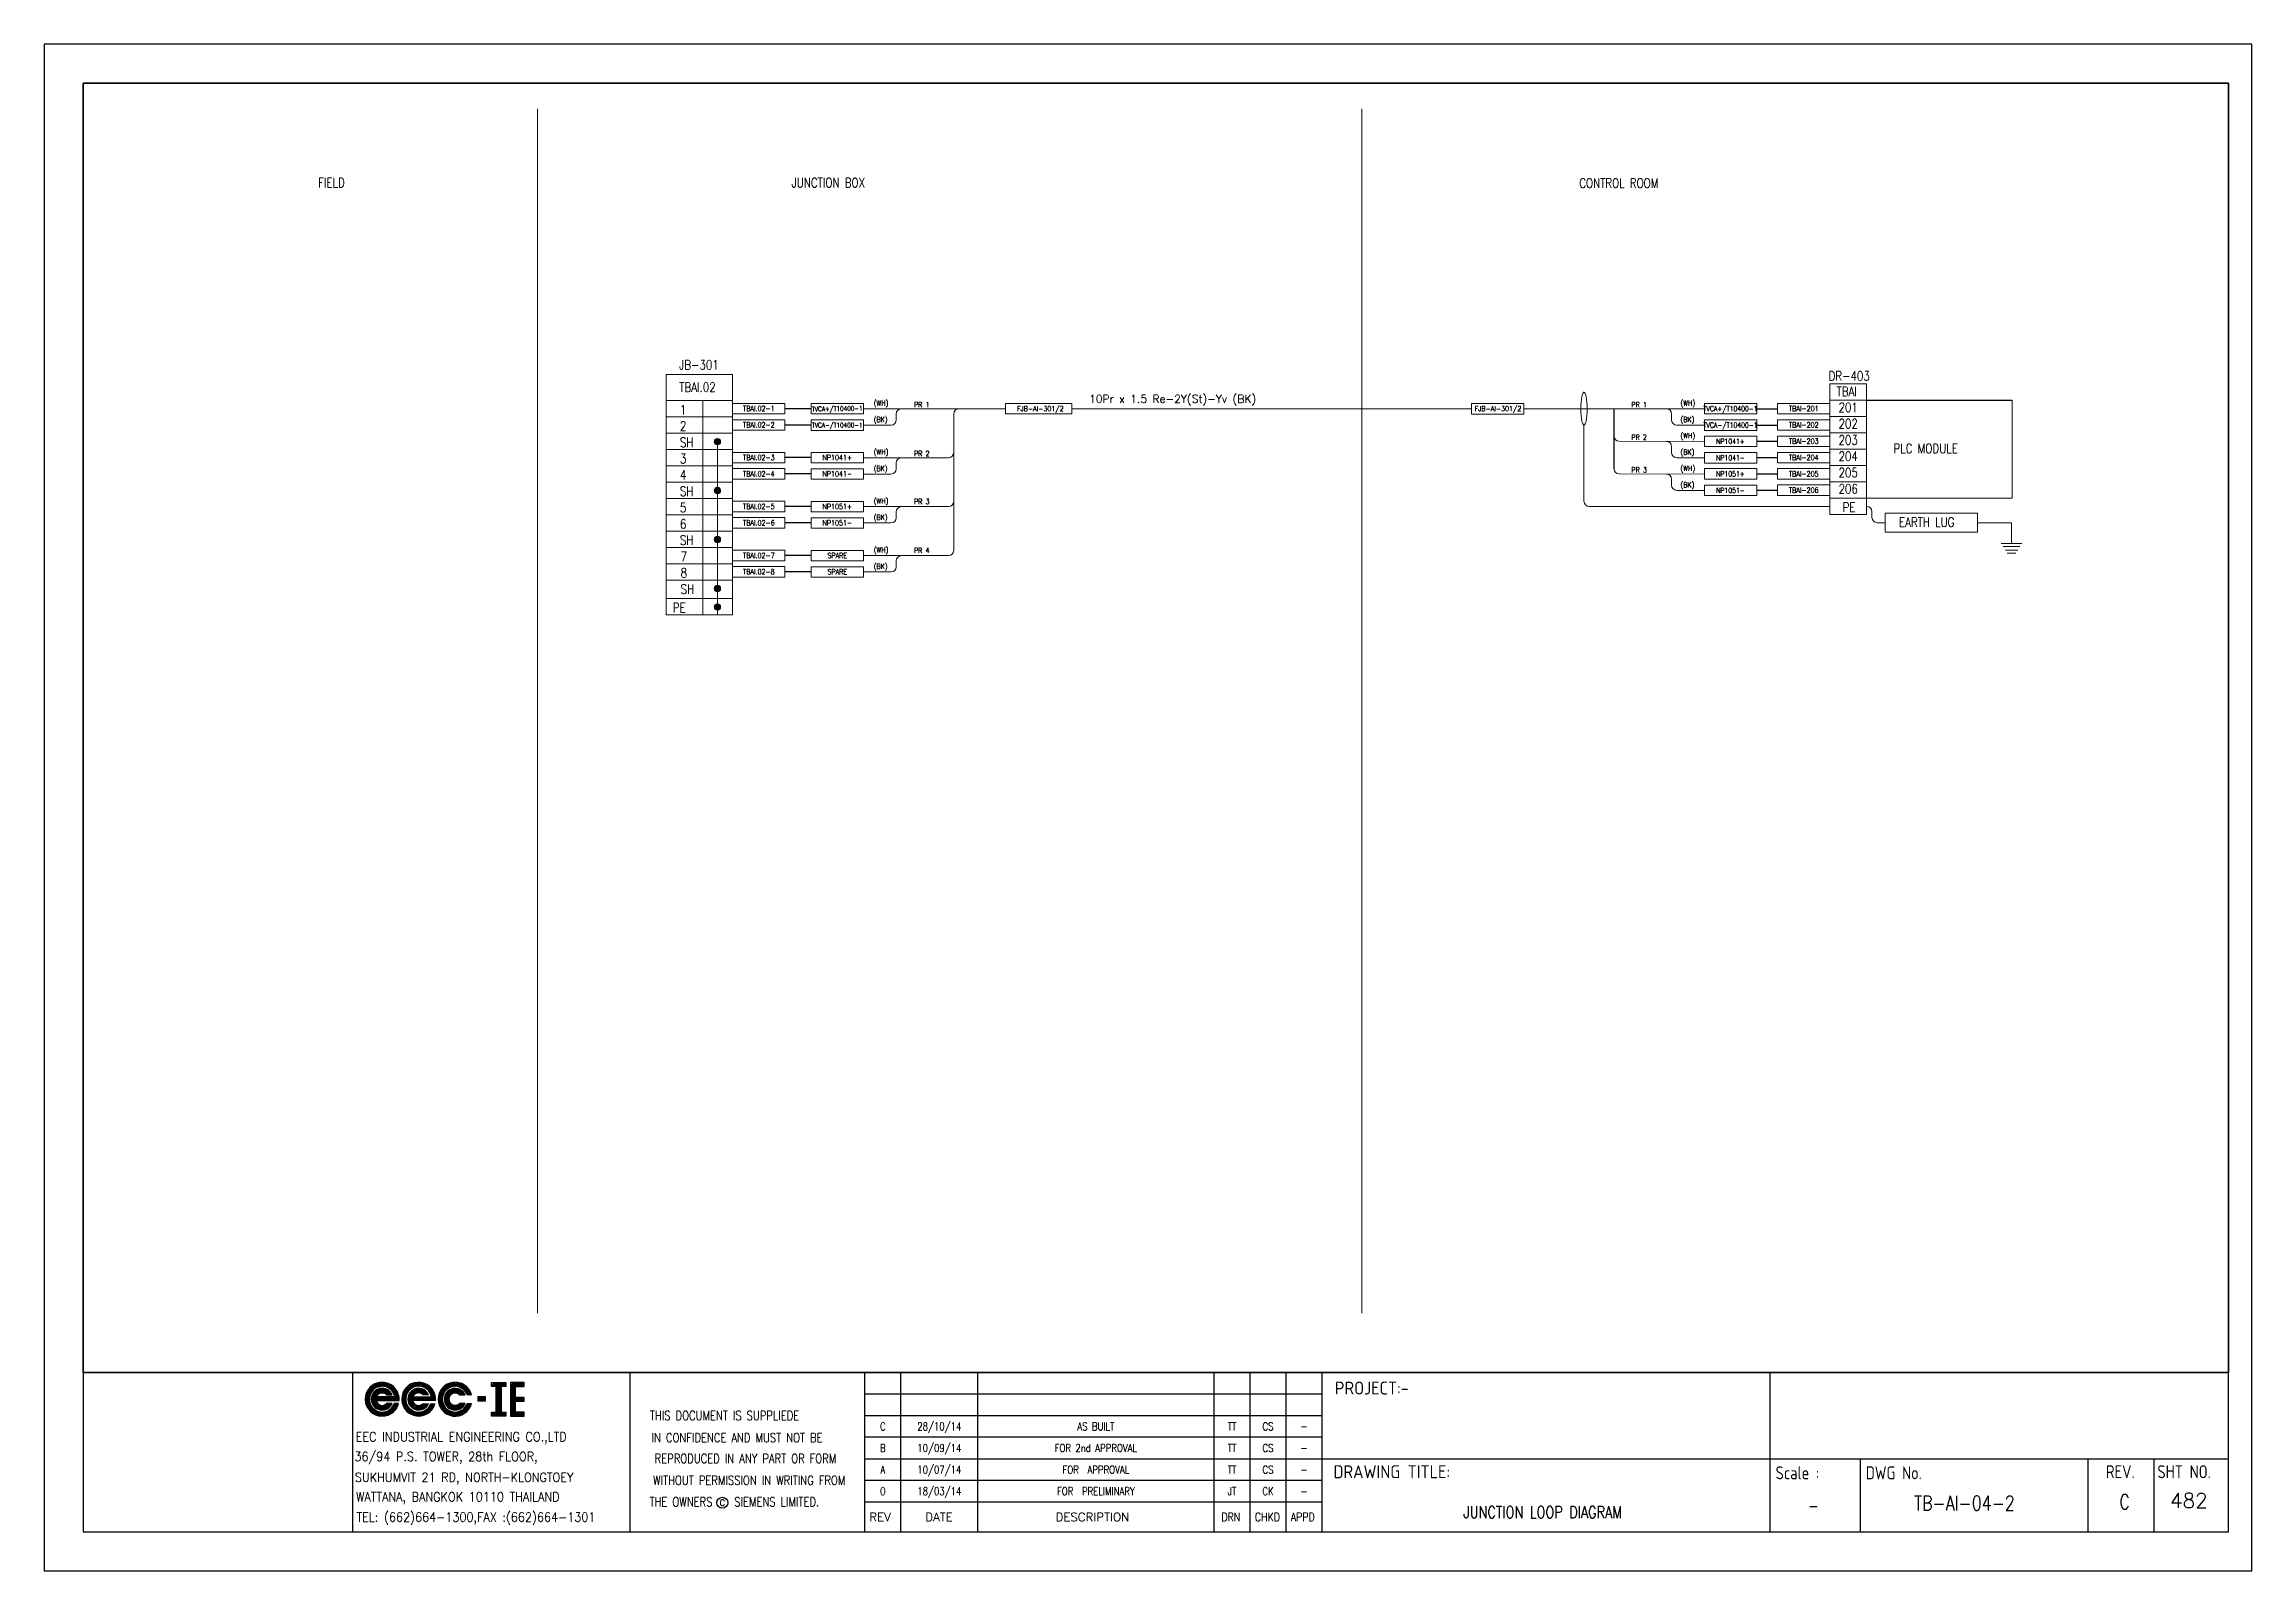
# Model space of a CAD drawing. Header units: millimetres. Extents: x -14942 to 24072, y -50285 to 2207.
# Drawn here: x 509.4 to 932.4, y -7788.1 to -7495.6 of the extents above; entities that cross this region are included whole.
import ezdxf
from ezdxf.enums import TextEntityAlignment as Align

# ---------------------------------------------------------------- set-up
doc = ezdxf.new("R2010")
doc.units = ezdxf.units.MM
doc.header["$MEASUREMENT"] = 0
doc.layers.get('0').update_dxf_attribs({"linetype": 'CONTINUOUS'})
for name, color, linetype in [('52049_PAPER A4$0$Frame_A1', 253, 'CONTINUOUS'), ('BEAM', 3, 'CONTINUOUS'), ('INSTRUMENT', 1, 'CONTINUOUS'), ('TEXT', 2, 'CONTINUOUS')]:
    doc.layers.add(name, color=color, linetype=linetype)
doc.styles.add('52049_PAPER A4$0$ISO Proportional', font='isocp.shx')
doc.styles.add('52049_PAPER A4$0$ROMANS', font='isocp.shx')
doc.styles.add('52049_PAPER A4$0$Romans-title', font='romans.shx')
doc.styles.add('ROMANS', font='romans')

# ---------------------------------------------------------------- blocks, each defined once
blk = doc.blocks.new('52049_PAPER A4$0$eec-ie')
at = {"layer": '52049_PAPER A4$0$Frame_A1', "color": 0, "lineweight": -3}
for p, q in [((0, 0), (0.87, 0.87)), ((0, -0.08), (0.3, 0.22)), ((0, -0.16), (0.26, 0.1)), ((0, -0.23), (0.24, 0)), ((0.01, 0.09), (0.78, 0.86)), ((0.04, 0.2), (0.68, 0.83)), ((0.09, 0.32), (0.55, 0.78)), ((0.26, 0.57), (0.3, 0.62)), ((0.34, -0.12), (1, 0.53)), ((0.35, -0.04), (0.92, 0.53)), ((0.35, -0.19), (1.07, 0.52)), ((0.36, 0.05), (0.82, 0.51)), ((0.37, -0.26), (0.66, 0.04)), ((0.39, -0.32), (0.74, 0.04)), ((0.4, 0.17), (0.7, 0.47)), ((0.41, -0.37), (0.82, 0.04)), ((1.69, 0.04), (0.64, 0.04)), ((0.65, 0.57), (0.96, 0.88)), ((0.68, -0.17), (0.9, 0.04)), ((0.76, -0.17), (0.98, 0.04)), ((0.77, 0.62), (1.03, 0.88)), ((0.84, -0.17), (1.05, 0.04)), ((0.87, 0.64), (1.1, 0.87)), ((0.87, 0.25), (1.13, 0.51)), ((0.92, -0.17), (1.13, 0.04)), ((0.95, 0.64), (1.17, 0.86)), ((0.96, 0.26), (1.19, 0.49)), ((1, -0.17), (1.21, 0.04)), ((1.03, 0.64), (1.23, 0.84)), ((1.03, 0.25), (1.24, 0.46)), ((1.07, -0.17), (1.29, 0.04)), ((1.09, 0.24), (1.29, 0.44)), ((1.1, 0.63), (1.29, 0.82)), ((1.15, 0.21), (1.34, 0.4)), ((1.15, -0.17), (1.37, 0.04)), ((1.16, 0.62), (1.35, 0.8)), ((1.19, 0.18), (1.38, 0.37)), ((1.22, 0.6), (1.4, 0.78)), ((1.22, 0.15), (1.54, 0.15)), ((1.23, -0.17), (1.44, 0.04)), ((1.25, 0.15), (1.42, 0.33)), ((1.28, 0.57), (1.45, 0.75)), ((1.31, -0.17), (1.52, 0.04)), ((1.32, 0.15), (1.46, 0.29)), ((1.33, 0.55), (1.5, 0.72)), ((1.38, 0.52), (1.54, 0.69)), ((1.39, -0.17), (1.6, 0.04)), ((1.4, 0.15), (1.49, 0.24)), ((1.42, 0.49), (1.59, 0.65)), ((1.46, 0.45), (1.63, 0.62)), ((1.46, -0.17), (1.68, 0.04)), ((1.48, 0.15), (1.52, 0.19)), ((1.5, 0.41), (1.67, 0.58)), ((1.54, 0.37), (1.71, 0.54)), ((1.54, -0.17), (1.9, 0.18)), ((1.57, 0.33), (1.74, 0.49)), ((1.6, 0.28), (1.77, 0.45)), ((1.62, -0.17), (1.91, 0.12)), ((1.63, 0.23), (1.8, 0.4)), ((1.65, 0.17), (1.83, 0.35)), ((1.67, 0.11), (1.86, 0.3)), ((1.69, 0.05), (1.88, 0.24)), ((1.7, -0.17), (1.93, 0.06)), ((2.09, -0.09), (2.37, 0.19)), ((2.1, -0.01), (2.51, 0.41)), ((2.1, -0.17), (2.34, 0.08)), ((2.11, 0.08), (2.88, 0.86)), ((2.13, 0.18), (2.78, 0.83)), ((2.18, 0.31), (2.65, 0.78)), ((2.31, 0.52), (2.45, 0.65)), ((2.44, -0.05), (3.02, 0.52)), ((2.44, -0.13), (3.1, 0.52)), ((2.45, -0.2), (2.78, 0.13)), ((2.46, 0.04), (2.93, 0.51)), ((2.46, -0.26), (2.76, 0.04)), ((2.48, -0.32), (2.84, 0.04)), ((2.49, 0.15), (2.81, 0.47)), ((2.56, 0.45), (2.97, 0.87)), ((2.72, -0.17), (2.92, 0.04)), ((2.73, 0.04), (3.79, 0.04)), ((2.77, 0.59), (3.06, 0.87)), ((2.79, -0.17), (3, 0.04)), ((2.84, 0.19), (3.17, 0.51)), ((2.87, -0.17), (3.08, 0.04)), ((2.89, 0.63), (3.13, 0.87)), ((2.95, -0.17), (3.15, 0.04)), ((2.98, 0.64), (3.2, 0.86)), ((2.98, 0.26), (3.23, 0.5)), ((3.03, -0.17), (3.23, 0.04)), ((3.06, 0.65), (3.27, 0.85)), ((3.07, 0.26), (3.29, 0.48)), ((3.11, -0.17), (3.31, 0.04)), ((3.14, 0.64), (3.33, 0.83)), ((3.14, 0.25), (3.34, 0.46)), ((3.18, -0.17), (3.39, 0.04)), ((3.2, 0.24), (3.39, 0.43)), ((3.21, 0.63), (3.39, 0.81)), ((3.25, 0.21), (3.44, 0.4)), ((3.26, -0.17), (3.47, 0.04)), ((3.27, 0.62), (3.44, 0.79)), ((3.29, 0.18), (3.48, 0.36)), ((3.62, 0.16), (3.31, 0.16)), ((3.33, 0.6), (3.5, 0.77)), ((3.34, -0.17), (3.54, 0.04)), ((3.36, 0.16), (3.52, 0.32)), ((3.38, 0.57), (3.55, 0.74)), ((3.42, -0.17), (3.62, 0.04)), ((3.43, 0.55), (3.59, 0.71)), ((3.43, 0.16), (3.55, 0.28)), ((3.48, 0.52), (3.64, 0.68)), ((3.5, -0.17), (3.7, 0.04)), ((3.51, 0.16), (3.58, 0.23)), ((3.52, 0.48), (3.68, 0.64)), ((3.57, 0.45), (3.72, 0.61)), ((3.57, -0.17), (3.78, 0.04)), ((3.59, 0.16), (3.61, 0.18)), ((3.6, 0.41), (3.76, 0.57)), ((3.64, 0.37), (3.8, 0.53)), ((3.65, -0.17), (3.99, 0.17)), ((3.67, 0.32), (3.83, 0.48)), ((3.7, 0.27), (3.87, 0.44)), ((3.73, 0.22), (3.9, 0.39)), ((3.73, -0.17), (4, 0.11)), ((3.75, 0.17), (3.92, 0.34)), ((3.77, 0.11), (3.95, 0.28)), ((3.79, 0.05), (3.97, 0.23)), ((3.81, -0.17), (4.02, 0.04)), ((4.18, -0.03), (4.57, 0.36)), ((4.18, -0.11), (4.47, 0.18)), ((4.18, -0.18), (4.43, 0.07)), ((4.19, 0.06), (5, 0.86)), ((4.21, 0.16), (4.9, 0.84)), ((4.25, 0.28), (4.78, 0.8)), ((4.34, 0.45), (4.61, 0.71)), ((4.53, -0.15), (5.2, 0.53)), ((4.53, -0.07), (5.13, 0.53)), ((4.54, 0.02), (5.04, 0.52)), ((4.54, -0.22), (4.86, 0.1)), ((4.57, 0.12), (4.93, 0.49)), ((4.69, 0.48), (5.08, 0.87)), ((4.69, 0.32), (4.73, 0.37)), ((4.88, 0.59), (5.16, 0.88)), ((4.96, 0.2), (5.27, 0.52)), ((4.99, 0.63), (5.24, 0.87)), ((5.08, 0.64), (5.31, 0.86)), ((5.09, 0.25), (5.33, 0.5)), ((5.16, 0.64), (5.37, 0.85)), ((5.17, 0.26), (5.39, 0.48)), ((5.24, 0.64), (5.43, 0.83)), ((5.24, 0.25), (5.44, 0.46)), ((5.3, 0.63), (5.49, 0.82)), ((5.3, 0.23), (5.49, 0.43)), ((5.35, 0.2), (5.54, 0.39)), ((5.37, 0.61), (5.55, 0.79)), ((5.39, 0.17), (5.58, 0.36)), ((5.4, 0.15), (5.72, 0.15)), ((5.42, 0.59), (5.6, 0.77)), ((5.46, 0.15), (5.62, 0.32)), ((5.48, 0.57), (5.65, 0.74)), ((5.53, 0.54), (5.7, 0.71)), ((5.53, 0.15), (5.65, 0.27)), ((5.58, 0.51), (5.74, 0.68)), ((5.61, 0.15), (5.68, 0.23)), ((5.62, 0.47), (5.79, 0.64)), ((5.66, 0.44), (5.83, 0.6)), ((5.69, 0.15), (5.71, 0.18)), ((5.7, 0.4), (5.87, 0.56)), ((5.73, 0.36), (5.9, 0.52)), ((5.77, 0.31), (5.94, 0.48)), ((5.8, 0.26), (5.97, 0.43)), ((5.82, 0.21), (6, 0.38)), ((5.85, 0.15), (6.02, 0.33)), ((6.09, 0.15), (5.85, 0.15)), ((5.92, 0.15), (6.05, 0.28)), ((6, 0.15), (6.07, 0.22)), ((6.08, 0.15), (6.09, 0.16)), ((6.9, 0.04), (6.46, 0.04)), ((6.46, 0.04), (6.46, -0.18)), ((6.46, -0.01), (6.51, 0.04)), ((6.46, -0.09), (6.59, 0.04)), ((6.46, -0.17), (6.66, 0.04)), ((6.52, -0.18), (6.74, 0.04)), ((6.6, -0.18), (6.82, 0.04)), ((6.68, -0.18), (6.9, 0.04)), ((6.9, -0.18), (6.9, 0.04)), ((7.23, 0.68), (7.41, 0.86)), ((7.27, 0.64), (7.49, 0.86)), ((7.35, 0.64), (7.57, 0.86)), ((7.43, 0.64), (7.65, 0.86)), ((7.5, 0.64), (7.72, 0.86)), ((7.51, 0.57), (7.8, 0.86)), ((7.51, 0.49), (7.88, 0.86)), ((7.51, 0.41), (7.96, 0.86)), ((7.51, 0.34), (7.78, 0.61)), ((7.51, 0.26), (7.78, 0.53)), ((7.51, 0.18), (7.78, 0.45)), ((7.51, 0.1), (7.78, 0.38)), ((7.51, 0.02), (7.78, 0.3)), ((7.51, -0.05), (7.78, 0.22)), ((7.51, -0.13), (7.78, 0.14)), ((7.51, -0.21), (7.78, 0.07)), ((7.82, 0.64), (8.04, 0.86)), ((7.89, 0.64), (8.06, 0.81)), ((7.97, 0.64), (8.06, 0.73)), ((8.05, 0.64), (8.06, 0.65)), ((8.33, 0.46), (8.74, 0.86)), ((8.33, 0.54), (8.66, 0.86)), ((8.33, 0.38), (8.82, 0.86)), ((8.33, 0.69), (8.5, 0.86)), ((8.33, 0.62), (8.58, 0.86)), ((8.33, 0.3), (8.61, 0.58)), ((8.33, 0.23), (8.61, 0.5)), ((8.33, 0.15), (8.61, 0.42)), ((8.33, 0.07), (8.61, 0.35)), ((8.33, -0.01), (8.61, 0.27)), ((8.33, -0.09), (8.61, 0.19)), ((8.33, -0.16), (8.61, 0.11)), ((8.33, -0.24), (8.61, 0.03)), ((8.33, -0.4), (8.74, 0.01)), ((8.33, -0.32), (8.66, 0.01)), ((8.33, -0.48), (8.82, 0.01)), ((8.67, 0.64), (8.89, 0.86)), ((8.68, -0.21), (8.9, 0.01)), ((8.75, 0.64), (8.97, 0.86)), ((8.75, -0.21), (8.97, 0.01)), ((8.83, 0.64), (9.05, 0.86)), ((8.83, -0.21), (9.05, 0.01)), ((8.91, 0.64), (9.11, 0.84)), ((8.99, 0.64), (9.11, 0.76)), ((9.06, 0.64), (9.11, 0.69)), ((0.02, -0.3), (0.23, -0.08)), ((0.03, -0.36), (0.23, -0.16)), ((0.05, -0.42), (0.24, -0.23)), ((0.07, -0.47), (0.26, -0.29)), ((0.1, -0.53), (0.27, -0.35)), ((0.12, -0.58), (0.3, -0.4)), ((0.15, -0.63), (0.32, -0.46)), ((0.19, -0.67), (0.35, -0.5)), ((0.22, -0.72), (0.39, -0.55)), ((0.26, -0.76), (0.42, -0.59)), ((0.3, -0.8), (0.46, -0.63)), ((0.34, -0.83), (0.5, -0.67)), ((0.38, -0.87), (0.55, -0.7)), ((0.42, -0.9), (0.59, -0.73)), ((0.44, -0.42), (0.64, -0.22)), ((0.47, -0.47), (0.66, -0.27)), ((0.47, -0.93), (0.65, -0.76)), ((0.5, -0.51), (0.69, -0.32)), ((0.52, -0.96), (0.7, -0.78)), ((0.54, -0.55), (0.73, -0.36)), ((0.58, -0.59), (0.78, -0.39)), ((0.58, -0.98), (0.76, -0.8)), ((0.62, -0.17), (1.94, -0.17)), ((0.63, -0.62), (0.83, -0.42)), ((0.63, -1.01), (0.82, -0.82)), ((0.68, -0.65), (0.89, -0.44)), ((0.69, -1.03), (0.89, -0.83)), ((0.73, -0.67), (0.96, -0.45)), ((0.75, -1.04), (0.96, -0.83)), ((0.79, -0.69), (1.04, -0.44)), ((0.82, -1.05), (1.04, -0.83)), ((0.85, -0.71), (1.19, -0.37)), ((0.89, -1.06), (1.14, -0.81)), ((0.92, -0.72), (1.29, -0.34)), ((0.96, -1.07), (1.25, -0.77)), ((1, -0.72), (1.37, -0.34)), ((1.04, -1.06), (1.76, -0.34)), ((1.09, -0.71), (1.45, -0.34)), ((1.13, -1.05), (1.84, -0.34)), ((1.2, -0.67), (1.53, -0.34)), ((1.54, -0.34), (1.22, -0.34)), ((1.23, -1.03), (1.9, -0.36)), ((1.35, -0.99), (1.86, -0.48)), ((1.53, -0.88), (1.76, -0.66)), ((1.65, -0.38), (1.68, -0.34)), ((1.91, -0.34), (1.66, -0.34)), ((1.78, -0.17), (1.94, -0.01)), ((1.85, -0.17), (1.94, -0.09)), ((1.93, -0.17), (1.94, -0.17)), ((2.1, -0.24), (2.32, -0.02)), ((2.11, -0.3), (2.32, -0.1)), ((2.13, -0.36), (2.32, -0.17)), ((2.15, -0.42), (2.33, -0.24)), ((2.17, -0.48), (2.35, -0.3)), ((2.2, -0.53), (2.37, -0.36)), ((2.22, -0.58), (2.39, -0.42)), ((2.25, -0.63), (2.42, -0.47)), ((2.29, -0.68), (2.45, -0.51)), ((2.32, -0.72), (2.48, -0.56)), ((2.36, -0.76), (2.52, -0.6)), ((2.4, -0.8), (2.56, -0.64)), ((2.44, -0.84), (2.6, -0.68)), ((2.48, -0.87), (2.64, -0.71)), ((2.51, -0.38), (2.71, -0.17)), ((2.53, -0.9), (2.69, -0.74)), ((2.54, -0.43), (2.73, -0.23)), ((2.57, -0.47), (2.76, -0.28)), ((2.58, -0.93), (2.74, -0.77)), ((2.6, -0.51), (2.79, -0.33)), ((2.63, -0.96), (2.8, -0.79)), ((2.64, -0.55), (2.83, -0.37)), ((2.68, -0.98), (2.86, -0.81)), ((2.69, -0.59), (2.87, -0.4)), ((4.02, -0.17), (2.71, -0.17)), ((2.73, -0.62), (2.93, -0.43)), ((2.74, -1.01), (2.92, -0.82)), ((2.78, -0.65), (2.99, -0.44)), ((2.8, -1.02), (2.99, -0.83)), ((2.84, -0.67), (3.06, -0.45)), ((2.86, -1.04), (3.06, -0.84)), ((2.9, -0.69), (3.14, -0.44)), ((2.92, -1.05), (3.14, -0.83)), ((2.96, -0.7), (3.32, -0.35)), ((2.99, -1.06), (3.24, -0.81)), ((3.03, -0.71), (3.39, -0.35)), ((3.07, -1.06), (3.36, -0.77)), ((3.11, -0.71), (3.47, -0.35)), ((3.15, -1.06), (3.86, -0.35)), ((3.2, -0.7), (3.55, -0.35)), ((3.24, -1.04), (3.94, -0.35)), ((3.31, -0.35), (3.62, -0.35)), ((3.32, -0.65), (3.62, -0.36)), ((3.35, -1.02), (3.98, -0.38)), ((3.48, -0.97), (3.93, -0.51)), ((3.74, -0.39), (3.78, -0.35)), ((3.76, -0.35), (3.99, -0.35)), ((3.89, -0.17), (4.02, -0.03)), ((3.96, -0.17), (4.03, -0.11)), ((4.19, -0.25), (4.42, -0.03)), ((4.21, -0.32), (4.41, -0.11)), ((4.22, -0.38), (4.42, -0.18)), ((4.24, -0.44), (4.43, -0.25)), ((4.26, -0.49), (4.45, -0.31)), ((4.29, -0.54), (4.47, -0.37)), ((4.32, -0.59), (4.49, -0.42)), ((4.35, -0.64), (4.52, -0.47)), ((4.38, -0.69), (4.55, -0.52)), ((4.42, -0.73), (4.58, -0.56)), ((4.45, -0.77), (4.62, -0.6)), ((4.49, -0.81), (4.66, -0.64)), ((4.53, -0.84), (4.7, -0.68)), ((4.56, -0.28), (4.8, -0.03)), ((4.58, -0.33), (4.8, -0.11)), ((4.58, -0.88), (4.75, -0.71)), ((4.6, -0.39), (4.81, -0.18)), ((4.62, -0.91), (4.8, -0.74)), ((4.63, -0.44), (4.83, -0.24)), ((4.66, -0.48), (4.86, -0.29)), ((4.67, -0.94), (4.85, -0.77)), ((4.7, -0.52), (4.89, -0.33)), ((4.72, -0.97), (4.9, -0.79)), ((4.74, -0.56), (4.93, -0.37)), ((4.78, -0.6), (4.98, -0.4)), ((4.78, -0.99), (4.96, -0.81)), ((4.83, -0.63), (5.03, -0.43)), ((4.83, -1.01), (5.03, -0.82)), ((4.88, -0.66), (5.09, -0.44)), ((4.89, -1.03), (5.1, -0.83)), ((4.93, -0.68), (5.17, -0.45)), ((4.96, -1.05), (5.17, -0.83)), ((4.99, -0.7), (5.26, -0.43)), ((5.02, -1.06), (5.26, -0.82)), ((5.06, -0.71), (5.43, -0.34)), ((5.09, -1.06), (5.36, -0.8)), ((5.13, -0.72), (5.5, -0.34)), ((5.17, -1.07), (5.49, -0.75)), ((5.21, -0.71), (5.58, -0.34)), ((5.25, -1.06), (5.97, -0.34)), ((5.3, -0.7), (5.66, -0.34)), ((5.35, -1.05), (6.05, -0.34)), ((5.72, -0.34), (5.4, -0.34)), ((5.43, -0.65), (5.71, -0.37)), ((5.45, -1.02), (6.07, -0.4)), ((5.58, -0.96), (6.02, -0.53)), ((5.81, -0.43), (5.89, -0.34)), ((5.85, -0.34), (6.09, -0.34)), ((6.46, -0.18), (6.9, -0.18)), ((6.75, -0.18), (6.9, -0.04)), ((6.83, -0.18), (6.9, -0.12)), ((7.23, -0.95), (7.34, -0.84)), ((7.23, -0.88), (7.26, -0.84)), ((7.23, -1.03), (7.42, -0.84)), ((7.28, -1.07), (7.5, -0.84)), ((7.35, -1.07), (7.78, -0.64)), ((7.43, -1.07), (7.78, -0.71)), ((7.51, -0.29), (7.78, -0.01)), ((7.51, -0.37), (7.78, -0.09)), ((7.51, -0.44), (7.78, -0.17)), ((7.51, -0.52), (7.78, -0.25)), ((7.51, -0.6), (7.78, -0.32)), ((7.51, -0.68), (7.78, -0.4)), ((7.51, -0.76), (7.78, -0.48)), ((7.51, -0.83), (7.78, -0.56)), ((7.51, -1.07), (7.78, -0.79)), ((7.59, -1.07), (7.81, -0.84)), ((7.67, -1.07), (7.89, -0.84)), ((7.74, -1.07), (7.96, -0.84)), ((7.82, -1.07), (8.04, -0.84)), ((7.9, -1.07), (8.06, -0.91)), ((7.98, -1.07), (8.06, -0.98)), ((8.06, -1.07), (8.06, -1.06)), ((8.33, -0.55), (8.61, -0.28)), ((8.33, -0.63), (8.61, -0.36)), ((8.33, -0.71), (8.61, -0.43)), ((8.33, -0.79), (8.61, -0.51)), ((8.33, -0.86), (8.61, -0.59)), ((8.33, -0.94), (8.61, -0.67)), ((8.33, -1.02), (8.61, -0.75)), ((8.37, -1.07), (8.61, -0.82)), ((8.45, -1.07), (8.67, -0.84)), ((8.52, -1.07), (8.74, -0.84)), ((8.6, -1.07), (8.82, -0.84)), ((8.68, -1.07), (8.9, -0.84)), ((8.76, -1.07), (8.98, -0.84)), ((8.84, -1.07), (9.06, -0.84)), ((8.91, -0.21), (9.11, -0.02)), ((8.91, -1.07), (9.11, -0.87)), ((8.99, -0.21), (9.11, -0.09)), ((8.99, -1.07), (9.11, -0.95)), ((9.07, -0.21), (9.11, -0.17)), ((9.07, -1.07), (9.11, -1.03))]:
    blk.add_line(p, q, dxfattribs=at)
for points in [[(7.23, 0.86), (8.06, 0.86), (8.06, 0.64), (7.78, 0.64), (7.78, -0.84), (8.06, -0.84), (8.06, -1.07), (7.23, -1.07), (7.23, -0.84), (7.51, -0.84), (7.51, 0.64), (7.23, 0.64)], [(8.61, 0.01), (8.61, 0.64), (9.11, 0.64), (9.11, 0.86), (8.33, 0.86), (8.33, -1.07), (9.11, -1.07), (9.11, -0.84), (8.61, -0.84), (8.61, -0.21), (9.11, -0.21), (9.11, 0.01)]]:
    blk.add_lwpolyline(points, close=True, dxfattribs=at)
for centre, radius, start, end in [((0.97, -0.09), 0.972, 355.3439, 345.1466), ((0.97, -0.09), 0.737, 10.5243, 340.256), ((0.97, -0.09), 0.623, 23.5697, 336.4303), ((0.97, -0.09), 0.354, 44.7876, 157.6107), ((3.06, -0.09), 0.967, 355.6074, 344.7747), ((3.06, -0.09), 0.742, 10.0766, 339.9937), ((3.06, -0.09), 0.618, 24.2545, 335.7455), ((3.06, -0.09), 0.358, 45.1096, 158.7579), ((5.15, -0.09), 0.972, 14.8534, 345.1466), ((5.15, -0.09), 0.737, 19.744, 340.256), ((5.15, -0.09), 0.623, 23.5697, 336.4303), ((5.15, -0.09), 0.354, 44.7876, 315.2124), ((0.97, -0.09), 0.354, 192.8901, 315.2124), ((3.06, -0.09), 0.358, 191.9242, 314.8904)]:
    blk.add_arc(centre, radius, start, end, dxfattribs=at)
blk = doc.blocks.new('52049_PAPER A4$0$eec logo')
at = {"color": 7, "xscale": 2.786697286423482, "yscale": 2.786697286423482, "zscale": 2.786697286423482}
blk.add_blockref('52049_PAPER A4$0$eec-ie', (50.01, 25.95), dxfattribs=at)
blk = doc.blocks.new('FJB')
at = {"color": 3}
for p, q in [((-415.5, 38.01), (-4.5, 38.01)), ((-363.94, 38.01), (-363.94, 7.5)), ((-310.77, 38.01), (-310.77, 7.5)), ((-265.75, 7.5), (-265.75, 38.01)), ((-258.85, 7.5), (-258.85, 38.01)), ((-244.11, 7.5), (-244.11, 38.01)), ((-198.84, 7.5), (-198.84, 38.01)), ((-191.95, 7.5), (-191.95, 38.01)), ((-185.05, 7.5), (-185.05, 38.01)), ((-178.16, 38.01), (-178.16, 7.5)), ((-92.38, 38.01), (-92.38, 7.5)), ((-178.16, 21.46), (-4.5, 21.46)), ((-75.06, 21.46), (-75.06, 7.5)), ((-31.4, 21.46), (-31.4, 7.5)), ((-18.75, 21.46), (-18.75, 7.5)), ((-265.75, 13.19), (-178.16, 13.19))]:
    blk.add_line(p, q, dxfattribs=at)
at = {"color": 1}
for p, q in [((-178.16, 33.87), (-265.75, 33.87)), ((-265.75, 29.74), (-178.16, 29.74)), ((-178.16, 25.6), (-265.75, 25.6)), ((-265.75, 21.46), (-178.16, 21.46)), ((-178.16, 17.33), (-265.75, 17.33))]:
    blk.add_line(p, q, dxfattribs=at)
at = {"color": 7}
for p, q in [((-4.5, 38.01), (-96.38, 38.01)), ((-92.38, 38.01), (-92.38, 19.85))]:
    blk.add_line(p, q, dxfattribs=at)
blk.add_lwpolyline([(0, 0), (0, 292.5), (-423, 292.5), (-423, 0)], close=True, dxfattribs=at)
blk.add_lwpolyline([(-415.5, 285), (-4.5, 285), (-4.5, 38.01), (-415.5, 38.01)], close=True)
at = {"color": 3}
blk.add_lwpolyline([(-4.5, 7.5), (-4.5, 285), (-415.5, 285), (-415.5, 7.5)], close=True, dxfattribs=at)
at = {"color": 2}
blk.add_circle((-293.05, 13.05), 1.05, dxfattribs=at)
at = {"color": 3, "xscale": 1.200000000000001, "yscale": 1.200000000000001, "zscale": 1.200000000000001}
blk.add_blockref('52049_PAPER A4$0$eec logo', (-421.49, 2.05), dxfattribs=at)
at = {"color": 2, "style": '52049_PAPER A4$0$ISO Proportional'}
for s, height, p in [('PROJECT:-', 2.482, (-168.61, 35.02)), ('DRAWING TITLE:', 2.4821, (-164.78, 18.99))]:
    blk.add_text(s, height=height, dxfattribs=at).set_placement(p, align=Align.MIDDLE_CENTER)
at = {"color": 2, "style": '52049_PAPER A4$0$Romans-title', "width": 0.8}
for s, p in [('THIS DOCUMENT IS SUPPLIEDE', (-292.63, 29.75)), ('IN CONFIDENCE AND MUST NOT BE', (-290.24, 25.51)), (' REPRODUCED IN ANY PART OR FORM', (-289.1, 21.53)), (' WITHOUT PERMISSION IN WRITING FROM ', (-287.9, 17.35)), ('THE OWNERS   SIEMENS LIMITED. ', (-290.28, 13.22))]:
    blk.add_text(s, height=1.75, dxfattribs=at).set_placement(p, align=Align.MIDDLE)
at = {"color": 2, "style": '52049_PAPER A4$0$Romans-title'}
for s, height, width, p in [('EEC INDUSTRIAL ENGINEERING CO.,LTD', 1.75, 0.9, (-363.31, 24.81)), ('36/94 P.S. TOWER, 28th FLOOR,', 1.75, 0.9, (-363.55, 21.03, -1.75)), ('SUKHUMVIT 21 RD, NORTH-KLONGTOEY', 1.75, 0.9, (-363.45, 17.05, -1.75)), ('WATTANA, BANGKOK 10110 THAILAND ', 1.75, 0.9, (-363.25, 13.31, -1.75)), ('TEL: (662)664-1300,FAX :(662)664-1301', 1.75, 0.9, (-363.14, 9.42, -1.75)), ('DRN', 1.655, 0.8, (-197.44, 9.49)), ('CHKD', 1.655, 0.8, (-191.03, 9.49)), ('APPD', 1.655, 0.8, (-184.14, 9.49))]:
    blk.add_text(s, height=height, dxfattribs=dict(at, width=width)).set_placement(p)
at = {"color": 2}
for s, height, style, width, p in [('C', 1.5, '52049_PAPER A4$0$Romans-title', 0.8, (-262.3, 27.67)), ('28/10/14', 1.5, '52049_PAPER A4$0$Romans-title', 0.8, (-251.48, 27.67)), ('AS BUILT', 1.5, '52049_PAPER A4$0$Romans-title', 0.8, (-221.48, 27.67)), ('TT', 1.5, '52049_PAPER A4$0$Romans-title', 0.8, (-195.39, 27.67)), ('CS', 1.5, '52049_PAPER A4$0$Romans-title', 0.8, (-188.5, 27.67)), ('-', 1.5, '52049_PAPER A4$0$Romans-title', 0.8, (-181.6, 27.67)), ('B', 1.5, '52049_PAPER A4$0$Romans-title', 0.8, (-262.3, 23.53)), ('10/09/14', 1.5, '52049_PAPER A4$0$Romans-title', 0.8, (-251.48, 23.53)), ('FOR 2nd APPROVAL', 1.5, '52049_PAPER A4$0$Romans-title', 0.8, (-221.48, 23.53)), ('TT', 1.5, '52049_PAPER A4$0$Romans-title', 0.8, (-195.39, 23.53)), ('CS', 1.5, '52049_PAPER A4$0$Romans-title', 0.8, (-188.5, 23.53)), ('-', 1.5, '52049_PAPER A4$0$Romans-title', 0.8, (-181.6, 23.53)), ('A', 1.5, '52049_PAPER A4$0$Romans-title', 0.8, (-262.3, 19.39)), ('10/07/14', 1.5, '52049_PAPER A4$0$Romans-title', 0.8, (-251.48, 19.39)), ('FOR  APPROVAL', 1.5, '52049_PAPER A4$0$Romans-title', 0.8, (-221.48, 19.39)), ('TT', 1.5, '52049_PAPER A4$0$Romans-title', 0.8, (-195.39, 19.39)), ('CS', 1.5, '52049_PAPER A4$0$Romans-title', 0.8, (-188.5, 19.39)), ('-', 1.5, '52049_PAPER A4$0$Romans-title', 0.8, (-181.6, 19.39)), ('Scale :', 2.482, '52049_PAPER A4$0$ROMANS', 0.9, (-87.06, 18.78)), ('DWG No.', 2.482, '52049_PAPER A4$0$ROMANS', 0.9, (-68.61, 18.78)), ('REV.', 2.482, '52049_PAPER A4$0$ROMANS', 0.9, (-25.21, 18.99)), ('SHT NO.', 2.482, '52049_PAPER A4$0$ROMANS', 0.9, (-12.98, 18.99)), ('0', 1.5, '52049_PAPER A4$0$Romans-title', 0.8, (-262.3, 15.26)), ('18/03/14', 1.5, '52049_PAPER A4$0$Romans-title', 0.8, (-251.48, 15.26)), ('FOR  PRELIMINARY', 1.5, '52049_PAPER A4$0$Romans-title', 0.8, (-221.48, 15.26)), ('JT', 1.5, '52049_PAPER A4$0$Romans-title', 0.8, (-195.39, 15.26)), ('CK', 1.5, '52049_PAPER A4$0$Romans-title', 0.8, (-188.5, 15.26)), ('-', 1.5, '52049_PAPER A4$0$Romans-title', 0.8, (-181.6, 15.26)), ('C', 2.8, '52049_PAPER A4$0$Romans-title', 0.8, (-24.36, 13.21)), ('-', 2.25, '52049_PAPER A4$0$Romans-title', 0.8, (-84, 12.48))]:
    blk.add_text(s, height=height, dxfattribs=dict(at, style=style, width=width)).set_placement(p, align=Align.MIDDLE_CENTER)
at = {"color": 2, "style": '52049_PAPER A4$0$Romans-title'}
blk.add_text('C', height=1.19, dxfattribs=at).set_placement((-293.05, 13.05), align=Align.MIDDLE)
for s, height, p in [('REV', 1.655, (-264.9, 9.49)), ('DATE', 1.655, (-254.17, 9.49)), ('DESCRIPTION', 1.6548, (-229.2, 9.49))]:
    blk.add_text(s, height=height, dxfattribs=at).set_placement(p)
at = {"layer": 'TEXT', "style": 'ROMANS', "width": 0.8}
blk.add_text('JUNCTION LOOP DIAGRAM ', height=2.25, dxfattribs=at).set_placement((-135.27, 11.24), align=Align.MIDDLE_CENTER)

msp = doc.modelspace()

# ---------------------------------------------------------------- hatches: boundary and pattern name
at = {"layer": 'INSTRUMENT', "lineweight": 13}
for points in [[(639.02, -7571.77, 1), (637.8, -7571.77, 1)], [(639.02, -7581.14, 1), (637.8, -7581.14, 1)], [(639.02, -7590.52, 1), (637.8, -7590.52, 1)], [(639.02, -7599.89, 1), (637.8, -7599.89, 1)], [(639.02, -7603.44, 1), (637.8, -7603.44, 1)], [(639.02, -7603.44, 1), (637.8, -7603.44, 1)]]:
    msp.add_hatch(color=7, dxfattribs=at).paths.add_polyline_path(points)

# ---------------------------------------------------------------- linework, layer by layer
at = {"layer": 'BEAM', "color": 7, "lineweight": 13, "ltscale": 0.3}
for p, q in [((603.95, -7738.73), (603.95, -7507.98)), ((761.85, -7738.73), (761.85, -7507.98))]:
    msp.add_line(p, q, dxfattribs=at)
at = {"layer": 'INSTRUMENT', "color": 7, "lineweight": 13}
for p, q in [((851.57, -7560.72), (858.59, -7560.72)), ((851.57, -7563.85), (851.57, -7560.72)), ((858.59, -7563.85), (858.59, -7560.72)), ((628.58, -7563.91), (641.28, -7563.91)), ((628.58, -7563.91), (628.58, -7604.95)), ((641.28, -7567.03), (628.58, -7567.03)), ((635.61, -7563.91), (635.61, -7604.95)), ((641.28, -7563.91), (641.28, -7604.95)), ((666.39, -7565.47), (679, -7565.47)), ((672.66, -7567.6), (672.66, -7566.47)), ((679, -7565.47), (693.63, -7565.47)), ((683.67, -7566.47), (683.67, -7592.6)), ((706.33, -7565.45), (782.89, -7565.45)), ((827.5, -7565.47), (792.92, -7565.47)), ((827.5, -7565.47), (814.88, -7565.47)), ((821.22, -7567.6), (821.22, -7566.47)), ((851.57, -7563.85), (858.59, -7563.85)), ((851.57, -7563.85), (851.57, -7573.22)), ((858.59, -7563.85), (851.57, -7563.85)), ((858.59, -7566.97), (851.57, -7566.97)), ((858.59, -7563.85), (858.59, -7573.22)), ((628.58, -7570.16), (641.28, -7570.16)), ((641.28, -7570.16), (628.58, -7570.16)), ((666.39, -7568.6), (671.66, -7568.6)), ((804.44, -7568.63), (804.44, -7583.18)), ((827.5, -7568.6), (822.22, -7568.6)), ((851.57, -7570.1), (858.59, -7570.1)), ((851.57, -7570.1), (851.57, -7579.47)), ((858.59, -7570.1), (851.57, -7570.1)), ((858.59, -7570.1), (858.59, -7579.47)), ((641.28, -7573.28), (628.58, -7573.28)), ((638.41, -7571.77), (638.41, -7604.95)), ((666.39, -7574.85), (682.67, -7574.85)), ((672.66, -7576.97), (672.66, -7575.85)), ((827.5, -7571.72), (811.21, -7571.7)), ((821.22, -7573.85), (821.22, -7572.72)), ((827.5, -7574.85), (822.22, -7574.85)), ((858.59, -7573.22), (851.57, -7573.22)), ((628.58, -7576.41), (641.28, -7576.41)), ((641.28, -7576.41), (628.58, -7576.41)), ((641.28, -7579.53), (628.58, -7579.53)), ((666.39, -7577.97), (671.66, -7577.97)), ((827.5, -7577.97), (811.21, -7577.95)), ((821.22, -7580.1), (821.22, -7578.97)), ((851.57, -7576.35), (858.59, -7576.35)), ((851.57, -7576.35), (851.57, -7585.72)), ((858.59, -7576.35), (851.57, -7576.35)), ((858.59, -7579.47), (851.57, -7579.47)), ((858.59, -7576.35), (858.59, -7585.72)), ((641.28, -7582.66), (628.58, -7582.66)), ((628.58, -7582.66), (641.28, -7582.66)), ((666.39, -7584.22), (682.67, -7584.22)), ((851.56, -7584.18), (805.44, -7584.18)), ((827.5, -7581.1), (822.22, -7581.1)), ((851.57, -7582.6), (851.57, -7585.72)), ((858.59, -7582.6), (851.57, -7582.6)), ((858.59, -7582.6), (858.59, -7585.72)), ((641.28, -7585.78), (628.58, -7585.78)), ((666.39, -7587.35), (671.66, -7587.35)), ((672.66, -7586.35), (672.66, -7585.22)), ((858.59, -7585.72), (851.57, -7585.72)), ((859.62, -7586.3), (859.62, -7585.17)), ((860.62, -7587.3), (862.17, -7587.29)), ((862.17, -7585.48), (879.83, -7585.48)), ((862.17, -7589.11), (862.17, -7585.48)), ((879.83, -7585.48), (879.83, -7589.11)), ((879.83, -7587.29), (886.37, -7587.29)), ((886.37, -7587.29), (886.37, -7591.26)), ((628.58, -7588.91), (641.28, -7588.91)), ((641.28, -7588.91), (628.58, -7588.91)), ((641.28, -7592.03), (628.58, -7592.03)), ((879.83, -7589.11), (862.17, -7589.11)), ((884.4, -7591.26), (884.4, -7591.26)), ((884.4, -7591.26), (886.37, -7591.26)), ((884.77, -7591.87), (886.37, -7591.87)), ((885.18, -7592.53), (886.37, -7592.53)), ((886.37, -7591.26), (888.35, -7591.26)), ((886.37, -7591.26), (886.37, -7591.26)), ((886.37, -7591.87), (887.97, -7591.87)), ((886.37, -7592.53), (887.56, -7592.53)), ((641.28, -7595.16), (628.58, -7595.16)), ((628.58, -7595.16), (641.28, -7595.16)), ((666.39, -7593.6), (682.67, -7593.6)), ((666.39, -7596.72), (671.66, -7596.72)), ((672.66, -7595.72), (672.66, -7594.6)), ((885.55, -7593.14), (886.37, -7593.14)), ((886.37, -7593.14), (887.19, -7593.14)), ((641.28, -7598.28), (628.58, -7598.28)), ((641.28, -7601.82), (628.58, -7601.82)), ((628.58, -7604.95), (641.28, -7604.95)), ((641.28, -7604.95), (628.58, -7604.95))]:
    msp.add_line(p, q, dxfattribs=at)
at = {"layer": 'INSTRUMENT', "color": 7}
for p, q in [((656.35, -7565.45), (651.35, -7565.45)), ((810.21, -7576.95), (810.21, -7565.47)), ((837.53, -7565.45), (841.54, -7565.45)), ((858.59, -7563.85), (886.46, -7563.85)), ((656.35, -7568.58), (651.35, -7568.58)), ((837.53, -7568.58), (841.54, -7568.58)), ((656.35, -7574.83), (651.35, -7574.83)), ((837.53, -7571.7), (841.54, -7571.7)), ((837.53, -7574.83), (841.54, -7574.83)), ((656.35, -7577.95), (651.35, -7577.95)), ((837.53, -7577.95), (841.54, -7577.95)), ((656.35, -7584.2), (651.35, -7584.2)), ((837.53, -7581.08), (841.54, -7581.08)), ((656.35, -7587.33), (651.35, -7587.33)), ((656.35, -7593.58), (651.35, -7593.58)), ((656.35, -7596.7), (651.35, -7596.7))]:
    msp.add_line(p, q, dxfattribs=at)
at = {"layer": 'INSTRUMENT', "color": 7, "lineweight": 13}
for points in [[(516.9, -7503.11), (927.9, -7503.11), (927.9, -7750.1), (516.9, -7750.1)], [(628.58, -7563.91), (641.28, -7563.91), (641.28, -7558.91), (628.58, -7558.91)], [(641.32, -7564.44), (651.35, -7564.44), (651.35, -7566.46), (641.32, -7566.46)], [(656.35, -7564.44), (666.39, -7564.44), (666.39, -7566.46), (656.35, -7566.46)], [(693.63, -7564.44), (706.33, -7564.44), (706.33, -7566.46), (693.63, -7566.46)], [(782.89, -7564.46), (792.92, -7564.46), (792.92, -7566.48), (782.89, -7566.48)], [(827.5, -7564.44), (837.53, -7564.44), (837.53, -7566.46), (827.5, -7566.46)], [(841.54, -7564.44), (851.57, -7564.44), (851.57, -7566.46), (841.54, -7566.46)], [(641.32, -7567.57), (651.35, -7567.57), (651.35, -7569.59), (641.32, -7569.59)], [(656.35, -7567.59), (666.39, -7567.59), (666.39, -7569.61), (656.35, -7569.61)], [(827.5, -7567.59), (837.53, -7567.59), (837.53, -7569.61), (827.5, -7569.61)], [(827.5, -7570.69), (837.53, -7570.69), (837.53, -7572.71), (827.5, -7572.71)], [(841.54, -7567.57), (851.57, -7567.57), (851.57, -7569.59), (841.54, -7569.59)], [(841.54, -7570.69), (851.57, -7570.69), (851.57, -7572.71), (841.54, -7572.71)], [(641.32, -7573.82), (651.35, -7573.82), (651.35, -7575.84), (641.32, -7575.84)], [(656.35, -7573.82), (666.39, -7573.82), (666.39, -7575.84), (656.35, -7575.84)], [(827.5, -7573.84), (837.53, -7573.84), (837.53, -7575.86), (827.5, -7575.86)], [(841.54, -7573.82), (851.57, -7573.82), (851.57, -7575.84), (841.54, -7575.84)], [(641.32, -7576.94), (651.35, -7576.94), (651.35, -7578.96), (641.32, -7578.96)], [(656.35, -7576.96), (666.39, -7576.96), (666.39, -7578.98), (656.35, -7578.98)], [(827.5, -7576.94), (837.53, -7576.94), (837.53, -7578.96), (827.5, -7578.96)], [(827.5, -7580.09), (837.53, -7580.09), (837.53, -7582.11), (827.5, -7582.11)], [(841.54, -7576.94), (851.57, -7576.94), (851.57, -7578.96), (841.54, -7578.96)], [(841.54, -7580.07), (851.57, -7580.07), (851.57, -7582.09), (841.54, -7582.09)], [(641.32, -7583.19), (651.35, -7583.19), (651.35, -7585.21), (641.32, -7585.21)], [(656.35, -7583.21), (666.39, -7583.21), (666.39, -7585.23), (656.35, -7585.23)], [(641.32, -7586.32), (651.35, -7586.32), (651.35, -7588.34), (641.32, -7588.34)], [(656.35, -7586.36), (666.39, -7586.36), (666.39, -7588.37), (656.35, -7588.37)], [(641.32, -7592.57), (651.35, -7592.57), (651.35, -7594.59), (641.32, -7594.59)], [(656.35, -7592.59), (666.39, -7592.59), (666.39, -7594.61), (656.35, -7594.61)], [(641.32, -7595.69), (651.35, -7595.69), (651.35, -7597.71), (641.32, -7597.71)], [(656.35, -7595.73), (666.39, -7595.73), (666.39, -7597.75), (656.35, -7597.75)]]:
    msp.add_lwpolyline(points, close=True, dxfattribs=at)
msp.add_lwpolyline([(886.46, -7563.85), (886.46, -7582.6), (858.59, -7582.6), (858.59, -7573.22)], dxfattribs=at)
for centre in [(638.41, -7571.77), (638.41, -7581.14), (638.41, -7590.52), (638.41, -7599.89), (638.41, -7603.44), (638.41, -7603.44)]:
    msp.add_circle(centre, 0.609, dxfattribs=at)
for centre, start, end in [((673.66, -7566.47), 90, 180), ((684.67, -7566.47), 90, 180), ((820.22, -7566.47), 0, 90), ((671.66, -7567.6), 270, 0), ((811.21, -7570.7), 180, 270), ((822.22, -7567.6), 180, 270), ((673.66, -7575.85), 90, 180), ((682.67, -7573.85), 270, 0), ((820.22, -7572.72), 0, 90), ((822.22, -7573.85), 180, 270), ((671.66, -7576.97), 270, 0), ((811.21, -7576.95), 180, 270), ((820.22, -7578.97), 0, 90), ((822.22, -7580.1), 180, 270), ((673.66, -7585.22), 90, 180), ((682.67, -7583.22), 270, 0), ((805.44, -7583.18), 180, 270), ((858.62, -7585.17), 0, 90), ((671.66, -7586.35), 270, 0), ((860.62, -7586.3), 180, 270), ((682.67, -7592.6), 270, 0), ((671.66, -7595.72), 270, 0), ((673.66, -7594.6), 90, 180)]:
    msp.add_arc(centre, 1, start, end, dxfattribs=at)
at = {"layer": 'INSTRUMENT', "color": 7, "lineweight": 13, "extrusion": (0, 0, -1)}
msp.add_ellipse((804.44, -7565.47), major_axis=(0, -3.16), ratio=0.189417, dxfattribs=at)

# ---------------------------------------------------------------- block references
at = {"layer": 'INSTRUMENT', "color": 7, "lineweight": 13}
msp.add_blockref('FJB', (932.4, -7788.11), dxfattribs=at)

# ---------------------------------------------------------------- texts
at = {"layer": 'TEXT', "color": 7, "lineweight": 13, "style": 'ROMANS', "width": 0.8}
for s, height, p in [('FIELD', 1.8, (561.89, -7523.05)), ('JUNCTION BOX', 1.8, (652.61, -7523.05)), ('CONTROL ROOM', 1.8, (803.53, -7523.13)), ('TBAI.02', 1.8, (631.1, -7562.24)), ('TBAI', 1.8, (852.85, -7563.06)), ('1', 1.8, (631.21, -7566.55)), ('(WH)', 1, (668.35, -7564.88)), ('(BK)', 1, (668.35, -7568.02)), ('PR 1', 1, (676.06, -7565.18)), ('FJB-AI-301/2', 1, (695.8, -7565.94)), ('FJB-AI-301/2', 1, (783.49, -7565.94)), ('PR 1', 1, (813.52, -7565.18)), ('(WH)', 1, (822.93, -7564.88)), ('(BK)', 1, (822.93, -7568.02)), ('2', 1.8, (631.21, -7569.68)), ('SH', 1.8, (631.21, -7572.8)), ('PR 2', 1, (813.52, -7571.43)), ('(WH)', 1, (822.93, -7571.13)), ('3', 1.8, (631.21, -7575.93)), ('(WH)', 1, (668.35, -7574.25)), ('PR 2', 1, (676.06, -7574.55)), ('(BK)', 1, (822.93, -7574.27)), ('PLC MODULE', 1.8, (863.74, -7573.97)), ('4', 1.8, (631.21, -7579.05)), ('(BK)', 1, (668.35, -7577.4)), ('PR 3', 1, (813.52, -7577.68)), ('(WH)', 1, (822.93, -7577.38)), ('(BK)', 1, (822.93, -7580.52)), ('SH', 1.8, (631.21, -7582.18)), ('5', 1.8, (631.21, -7585.3)), ('(WH)', 1, (668.35, -7583.63)), ('PR 3', 1, (676.06, -7583.73)), ('PE', 1.8, (853.99, -7585.24)), ('6', 1.8, (631.21, -7588.43)), ('(BK)', 1, (668.35, -7586.77)), ('EARTH LUG', 1.8, (864.8, -7588.09)), ('SH', 1.8, (631.21, -7591.55)), ('(WH)', 1, (668.35, -7593)), ('PR 4', 1, (676.06, -7593.1)), ('7', 1.8, (631.35, -7594.68)), ('8', 1.8, (631.35, -7597.8)), ('(BK)', 1, (668.35, -7596.15)), ('SH', 1.8, (631.35, -7600.93)), ('PE', 1.8, (629.85, -7604.47)), ('TB-AI-04-2', 2.8, (867.68, -7776.52))]:
    msp.add_text(s, height=height, dxfattribs=at).set_placement(p)
at = {"layer": 'TEXT', "color": 7, "lineweight": 13, "style": 'ROMANS'}
for s, height, width, p in [('JB-301', 1.8, 0.8, (634.86, -7557.05)), ('DR-403', 1.8, 0.8, (855.26, -7559.18)), ('TBAI.02-1', 1, 0.8, (646.34, -7565.43)), ('TVCA+/T10400-1', 1, 0.7, (832.51, -7565.45)), ('TBAI-201', 1, 0.8, (846.55, -7565.43)), ('201', 1.8, 0.8, (855.06, -7565.2)), ('202', 1.8, 0.8, (855.06, -7568.32)), ('TBAI.02-2', 1, 0.8, (646.34, -7568.56)), ('TVCA-/T10400-1', 0.9, 0.8, (661.37, -7568.6)), ('TVCA-/T10400-1', 1, 0.7, (832.51, -7568.6)), ('NP1041+', 1, 0.7, (832.51, -7571.7)), ('TBAI-202', 1, 0.8, (846.55, -7568.56)), ('TBAI-203', 1, 0.8, (846.55, -7571.68)), ('203', 1.8, 0.8, (855.06, -7571.45)), ('TBAI.02-3', 1, 0.8, (646.34, -7574.81)), ('NP1041+', 1, 0.8, (661.37, -7574.81)), ('NP1041-', 1, 0.7, (832.51, -7574.85)), ('TBAI-204', 1, 0.8, (846.55, -7574.81)), ('204', 1.8, 0.8, (855.06, -7574.57)), ('TBAI.02-4', 1, 0.8, (646.34, -7577.93)), ('NP1041-', 1, 0.8, (661.37, -7577.93)), ('NP1051+', 1, 0.7, (832.51, -7577.95)), ('TBAI-205', 1, 0.8, (846.55, -7577.93)), ('205', 1.8, 0.8, (855.06, -7577.7)), ('206', 1.8, 0.8, (855.06, -7580.82)), ('TBAI.02-5', 1, 0.8, (646.34, -7584.18)), ('NP1051+', 1, 0.8, (661.37, -7584.2)), ('NP1051-', 1, 0.7, (832.51, -7581.1)), ('TBAI-206', 1, 0.8, (846.55, -7581.06)), ('TBAI.02-6', 1, 0.8, (646.34, -7587.31)), ('NP1051-', 1, 0.8, (661.37, -7587.33)), ('TBAI.02-7', 1, 0.8, (646.34, -7593.56)), ('TBAI.02-8', 1, 0.8, (646.34, -7596.68)), ('SPARE', 1, 0.8, (661.37, -7593.58)), ('SPARE', 1, 0.8, (661.37, -7596.7))]:
    msp.add_text(s, height=height, dxfattribs=dict(at, width=width)).set_placement(p, align=Align.MIDDLE_CENTER)
msp.add_text('10Pr x 1.5 Re-2Y(St)-Yv (BK)', height=1.5, dxfattribs=at).set_placement((709.6, -7564.32))
at = {"layer": 'TEXT', "color": 7, "lineweight": 13, "style": 'ROMANS', "width": 0.8}
msp.add_text('TVCA+/T10400-1', height=0.9, rotation=0.9, dxfattribs=at).set_placement((661.37, -7565.45), align=Align.MIDDLE_CENTER)
at = {"layer": 'TEXT', "color": 7, "lineweight": 13, "style": 'ROMANS'}
msp.add_text('482', height=2.8, dxfattribs=at).set_placement((920.34, -7774.62), align=Align.MIDDLE)

doc.saveas('drawing.dxf')
